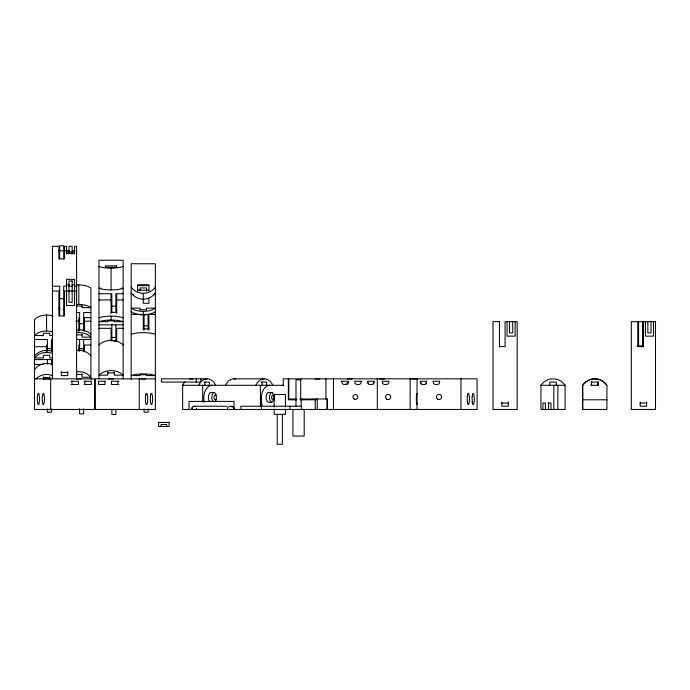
<?xml version="1.0" encoding="UTF-8"?>
<svg xmlns="http://www.w3.org/2000/svg" width="690" height="690" viewBox="0 0 690 690"><rect width="100%" height="100%" fill="white"/><g stroke="black" fill="none" stroke-linecap="round" stroke-linejoin="round"><path stroke-width="1.03" d="M368.348 383.778L367.641 381.26L374.084 381.26L373.376 383.778M420.986 383.778L420.279 381.26L426.722 381.26L426.015 383.778M42.297 396.543L42.944 393.662A5.865 1.164 -90 0 1 43.824 393.912L44.401 397.13A5.537 1.104 -90 0 1 44.358 401.442L43.703 404.314A5.865 1.164 -90 0 1 42.832 404.073L42.245 400.856M341.171 381.26L348.303 381.26L347.579 383.778L344.276 384.485A2.415 2.415 0 0 1 341.852 382.07L341.852 381.26M467.311 396.172L467.725 394.102A5.848 1.156 -90 0 1 468.864 394.102L469.278 396.172A5.546 1.095 -90 0 1 469.278 401.813L468.864 403.874A5.848 1.156 -90 0 1 467.725 403.874L467.311 401.813M472.193 396.172L472.607 394.102A5.848 1.156 -90 0 1 473.745 394.102L474.168 396.172A5.546 1.095 -90 0 1 474.168 401.813L473.745 403.874A5.848 1.156 -90 0 1 472.607 403.874L472.193 401.813M192.363 407.454L192.131 409.463M58.874 250.737L69.552 250.737M72.571 250.737L74.589 250.737M66.525 251.893L68.948 251.893M72.165 251.893L74.589 251.893M68.948 251.954L72.165 251.954M66.525 253.558L74.589 253.558M66.525 284.927L69.552 284.927M72.571 284.927L74.589 284.927M137.638 285.591L148.919 285.591M52.431 286.195L59.676 286.195L59.676 315.192M66.525 286.195L63.704 286.195L63.704 315.192M68.948 286.195L72.165 286.195M74.589 286.195L76.599 286.195M100.93 288.273L98.963 288.273A14.55 3.769 0 0 0 123.13 288.273L121.164 288.273M137.638 290.205L148.919 290.205M52.431 291.025L58.874 291.025L58.874 316.003L64.515 316.003L64.515 291.025L76.599 291.025M98.963 293.724L111.849 293.724L111.849 311.595M123.13 293.724L115.877 293.724L115.877 311.595M131.186 294.397L133.334 294.397M153.292 294.397L155.362 294.397M59.676 298.684L63.704 298.684M98.963 299.917L111.047 299.917M116.688 299.917L123.13 299.917M76.668 306.041L82.041 306.041M111.849 306.17L115.877 306.17M140.053 309.758L146.496 309.758M111.047 312.372L116.688 312.372M76.4 312.536L79.617 312.536L79.617 330.415M90.899 312.536L83.654 312.536L83.654 331.036M131.186 314.424L155.362 314.424M90.899 317.659L84.456 317.659L84.456 331.105M75.796 321.195L78.815 321.195M84.456 321.195L90.899 321.195M79.617 323.705L83.654 323.705M98.963 324.826L123.13 324.826M144.081 325.732L148.109 325.732M98.963 328.319L111.047 328.319L111.047 340.972M123.13 328.319L116.688 328.319L116.688 341.145M143.279 328.871L148.919 328.871M82.576 330.312L84.456 330.312M76.668 334.874L82.041 334.874M52.768 335.538L49.809 335.538L49.809 333.261L43.367 333.261L43.367 335.538L34.5 335.538A14.55 10.29 0 0 1 52.725 331.942M111.849 337.427L115.877 337.427M76.4 339.428L90.899 339.428M34.5 339.523L47.394 339.523L47.394 351.279M112.927 340.972L116.688 340.972M90.899 345.009L84.456 345.009L84.456 351.995M637.232 345.811L643.416 345.811M643.416 346.613L637.776 346.613L637.776 321.635M34.5 346.716L46.584 346.716M47.394 348.64L51.422 348.64M79.617 348.657L83.654 348.657M52.768 357.998L49.809 357.998L49.809 355.212L43.367 355.212L43.367 357.998L34.5 357.998A14.55 12.601 0 0 1 52.725 353.591M34.5 359.611L51.422 359.611L51.422 364.846M34.5 364.441L43.565 364.441M61.289 372.402L67.741 372.402M107.821 372.876L114.273 372.876M76.668 374.454L82.041 374.454M43.367 377.585L49.809 377.585M34.5 378.845L94.53 378.845L94.53 409.463L34.5 409.463L34.5 319.582A14.55 10.29 0 0 1 52.725 315.986M155.362 378.845L95.332 378.845L95.332 409.463L155.362 409.463L155.362 263.744L131.186 263.744L131.186 379.491M207.181 378.845L161.417 378.845L161.417 382.07L200.833 382.07L200.833 378.845M234.057 378.845L264.356 378.845M301.133 379.811L295.993 379.811L295.993 406.289M71.001 381.26L78.41 381.26L78.41 384.485L71.001 384.485M84.094 381.26L91.304 381.26L91.304 384.485L84.094 384.485M118.861 381.26L111.452 381.26L111.452 384.485L118.861 384.485M204.18 382.07L209.45 382.07L209.45 385.296M261.398 382.07L266.625 382.07L266.625 385.296M591.089 382.07L598.264 382.07M283.211 385.296L283.211 378.845L477.083 378.845L477.083 409.463L182.66 409.463L182.66 385.296L283.659 385.296M540.934 385.296L565.101 385.296L565.101 409.463L540.934 409.463L540.934 385.296A14.55 14.55 0 0 1 565.101 385.296M590.804 385.296L598.592 385.296M296.174 398.993L288.817 398.993L288.817 378.845M300.055 398.993L327.293 398.993L327.293 409.463M296.873 399.795L288.36 399.795L288.36 378.845M300.003 399.795L316.106 399.795M582.748 399.795L606.915 399.795M501.872 403.02L508.314 403.02M547.981 403.02L551 403.02L551 409.463M640.191 403.02L646.634 403.02M226.631 406.238L193.614 406.238A2.415 1.708 -90 0 0 191.906 408.661L191.906 409.463M233.927 409.463L233.22 406.953L229.908 406.238A2.415 2.415 0 0 0 227.493 408.661L227.493 409.463M653.482 321.635L653.482 336.142L645.426 336.142L645.426 321.635M651.067 321.635L651.067 332.916L647.85 332.916L647.85 321.635M646.634 402.115L646.634 406.238L640.191 406.238L640.191 402.115M643.416 321.635L643.416 347.096M642.606 321.635L642.606 345.811M638.578 321.635L638.578 345.811M598.058 382.07L598.058 385.296M597.902 382.07L597.902 385.296M591.606 382.07L591.606 385.296M591.459 382.07L591.459 385.296M582.748 409.463L582.748 385.296A14.55 14.55 0 0 1 606.915 385.296L606.915 409.463L582.593 409.463L582.593 385.296A14.55 14.55 0 0 1 606.769 385.296M557.848 385.296L557.848 409.463M556.244 385.296L556.244 382.07L549.792 382.07L549.792 385.296M553.82 385.296L553.82 409.463M548.585 403.02L548.585 409.463M545.359 409.463L545.359 403.02L542.944 403.02L542.944 409.463M515.163 321.635L515.163 336.142L507.107 336.142L507.107 321.635M512.748 321.635L512.748 332.916L509.522 332.916L509.522 321.635M508.314 402.115L508.314 406.238L501.872 406.238L501.872 402.115M460.972 378.845L460.972 409.463M417.053 378.845L417.053 409.463M410.136 378.845L410.136 409.463M377.309 378.845L377.309 409.463M333.46 378.845L333.46 409.463M327.112 398.993L327.112 409.463M325.93 378.845L325.93 398.993M317.279 398.906L317.279 409.463M315.227 398.993L315.227 409.463M304.195 409.463L304.195 436.054L292.922 436.054L292.922 409.463M301.625 409.463L301.625 406.238L240.87 406.238L240.87 409.463M301.133 398.872L301.133 406.289M300.702 378.845L300.702 398.993M290.016 406.238L290.016 409.463M285.436 407.022L285.436 394.559L274.154 394.559L274.154 407.022M285.436 409.101L285.436 414.302L274.154 414.302L274.154 409.101M282.365 414.302L282.365 444.274L277.225 444.274L277.225 414.302M262.079 382.07L262.079 385.296M261.829 403.02L261.829 406.238M261.467 409.463L261.484 397.38A12.084 8.573 -90 0 1 270.066 385.296M260.415 385.296L260.415 406.315M234.057 409.463L234.057 401.408L189.008 401.408L189.008 409.463M204.913 382.07L204.913 385.296M203.809 402.417L203.809 397.38A12.084 8.573 -90 0 1 212.391 385.296M202.67 385.296L202.67 401.753M196.685 408.661L196.685 409.463M196.452 408.661L196.452 409.463M196.296 378.845L196.296 382.07M166.687 426.463L166.687 424.454L161.046 424.454L161.046 426.463M148.919 291.042L148.919 284.763L137.638 284.763L137.638 291.042M148.919 298.192L148.919 303.264L143.279 303.264L143.279 293.319M148.919 314.148L148.919 329.889M148.109 314.424L148.109 329.941M148.109 409.032L148.109 412.18L144.081 412.18L144.081 409.032M146.496 291.042L146.496 287.928L140.053 287.928L140.053 291.042M146.496 309.896L146.496 308.145L155.362 308.145A14.55 7.279 0 0 1 131.186 308.145L140.053 308.145L140.053 309.896M144.081 314.424L144.081 329.941M143.279 311.371L143.279 329.889M139.251 378.845L139.251 409.463M123.13 378.801L123.13 260.225L98.963 260.225L98.963 378.801M117.895 381.26L117.895 384.485M116.688 294.501L116.688 313.381M115.877 324.826L115.877 341.567M115.877 409.196L115.877 414.474L111.849 414.474L111.849 409.196M114.273 372.031L114.273 375.162L123.13 375.162A14.55 10.29 0 0 0 98.963 375.162L107.821 375.162L107.821 372.031M111.849 324.826L111.849 340.567M111.047 268.151L111.047 289.938M111.047 294.501L111.047 313.381M111.047 316.149L111.047 320.039M90.899 379.388L90.899 288.11A14.55 7.279 0 0 0 76.452 284.987M84.861 381.26L84.861 384.485M83.654 339.428L83.654 351.184M83.654 408.687L83.654 413.888L79.617 413.888L79.617 408.687M82.041 305.558L82.041 307.654L90.899 307.654A14.55 7.279 0 0 0 76.452 304.523M82.041 334.305L82.041 337.151L90.899 337.151A14.55 10.29 0 0 0 76.452 332.727M82.041 374.04L82.041 377.24L90.899 377.24A14.55 12.601 0 0 0 76.452 371.832M79.617 339.428L79.617 351.184M78.815 284.892L78.815 304.428M78.815 317.659L78.815 332.589M78.815 345.009L78.815 351.046M76.599 378.845L76.599 246.313L74.589 246.313L74.589 253.963M72.165 253.903L72.165 246.313L68.948 246.313L68.948 253.903M71.967 381.26L71.967 384.485M67.741 371.599L67.741 375.627L61.289 375.627L61.289 371.599M66.525 253.963L66.525 246.313L64.515 246.313L64.515 258.802L58.874 258.802L58.874 246.313L52.431 246.313L52.431 378.845M63.704 259.138L63.704 245.726L59.676 245.726L59.676 259.138M52.224 345.103L52.224 352.09M51.422 339.523L51.422 351.279M51.422 408.946L51.422 412.18L47.394 412.18L47.394 408.946M50.681 378.845L50.681 409.463M49.809 376.68L49.809 379.664M47.394 359.611L47.394 364.277M46.584 315.028L46.584 330.976M46.584 345.103L46.584 352.418M43.367 376.68L43.367 379.664M467.389 401.813A5.546 1.095 -90 0 1 467.389 396.172M472.27 401.813A5.546 1.095 -90 0 1 472.27 396.172M426.722 382.07A2.415 2.415 0 0 1 424.307 384.485L422.694 384.485A2.415 2.415 0 0 1 420.279 382.07M374.084 382.07A2.415 2.415 0 0 1 371.669 384.485L370.056 384.485A2.415 2.415 0 0 1 367.641 382.07M348.303 382.07A2.415 2.415 0 0 1 345.888 384.485M417.165 393.541A5.848 1.156 -90 0 0 416.889 394.102L416.475 396.172A5.546 1.095 -90 0 0 416.475 401.813L416.889 403.874A5.848 1.156 -90 0 0 417.165 404.435M194.744 406.238A2.415 1.708 -90 0 1 195.598 406.565M231.521 406.238A2.415 2.415 0 0 1 233.945 408.661M271.472 402.261A5.641 4.002 -90 0 1 271.472 392.498M274.43 399.57A2.579 1.829 -90 0 1 271.644 397.457A2.579 1.829 -90 0 1 274.335 395.103M198.668 385.296A14.55 10.255 90 0 1 215.703 385.296M182.66 385.296A14.55 10.255 90 0 1 184.937 381.846M189.508 379.043A14.55 10.255 90 0 1 191.173 378.845A14.55 10.255 -90 0 1 192.838 379.043M216.324 399.846A2.579 1.829 -90 0 1 213.969 397.457A2.579 1.829 -90 0 1 216.212 394.87M225.535 385.296A14.55 10.255 90 0 1 235.721 379.043M255.835 385.296A14.55 10.255 -90 0 1 272.869 385.296M215.22 401.364A5.641 4.002 -90 0 0 214.392 392.498L210.39 392.498A5.641 4.002 -90 0 0 209.553 401.364M212.96 401.364A5.641 4.002 -90 0 1 213.797 392.498M379.569 379.043A14.55 14.55 0 0 1 384.304 379.043M411.801 379.043A14.55 14.55 0 0 1 416.536 379.043M347.337 379.043A14.55 14.55 0 0 1 352.072 379.043M315.114 379.043A14.55 14.55 0 0 1 319.841 379.043M64.515 309.491A14.55 12.601 0 0 1 62.928 309.413M59.84 308.818A14.55 12.601 0 0 1 58.374 308.309M123.13 266.478A14.55 3.769 0 0 1 98.963 266.478M98.963 317.823A14.55 3.769 0 0 1 123.13 317.823M98.963 344.966A14.55 10.29 0 0 1 123.13 344.966M76.452 329.88A14.55 10.29 0 0 1 90.899 334.305M34.5 355.988A14.55 12.601 0 0 1 52.725 351.581M34.5 369.65A14.55 14.059 0 0 1 52.725 364.734M35.975 378.905A14.55 14.059 0 0 1 52.725 375.783M44.22 379.043A14.55 14.55 0 0 1 48.956 379.043M76.452 379.043A14.55 14.55 0 0 1 81.179 379.043M76.452 350.477A14.55 12.601 0 0 1 90.899 355.893M108.675 379.043A14.55 14.55 0 0 1 113.41 379.043M140.907 379.043A14.55 14.55 0 0 1 145.642 379.043M155.362 292.931A14.55 14.059 0 0 1 131.186 292.931M155.362 287.092A14.55 14.059 0 0 1 131.186 287.092M155.362 311.639A14.55 7.279 0 0 1 131.186 311.639M131.186 334.322A14.55 3.769 0 0 1 155.362 334.322M42.331 400.856A5.537 1.104 -90 0 1 42.383 396.543M37.519 395.525L37.372 396.793A5.537 1.104 -90 0 0 37.364 401.106L37.976 404.185A5.865 1.164 -90 0 0 38.856 404.219L39.477 401.192A5.537 1.104 -90 0 0 39.485 396.871L38.873 393.8A5.865 1.164 -90 0 0 37.993 393.766L37.519 395.525M145.763 394.999L145.581 396.172A5.546 1.095 -90 0 0 145.581 401.813L146.004 403.874A5.848 1.156 -90 0 0 147.143 403.874L147.557 401.813A5.546 1.095 -90 0 0 147.557 396.172L147.143 394.102A5.848 1.156 -90 0 0 146.004 394.102L145.763 394.999M150.653 394.999L150.472 396.172A5.546 1.095 -90 0 0 150.549 401.813L150.886 403.874A5.848 1.156 -90 0 0 152.024 403.874L152.438 401.813A5.546 1.095 -90 0 0 152.438 396.172L152.024 394.102A5.848 1.156 -90 0 0 150.886 394.102L150.653 394.999M116.688 265.857L105.406 265.857L105.406 267.315L116.688 267.315L116.688 265.857M74.589 279.346L66.525 279.346L66.525 305.523L74.589 305.523L74.589 279.346M72.165 280.959L68.948 280.959L68.948 302.298L72.165 302.298L72.165 280.959M114.273 320.876L107.821 320.876L107.821 321.713L98.963 321.713A14.55 3.769 0 0 1 123.13 321.713L114.273 321.713L114.273 320.876M499.457 321.635L493.005 321.635L493.005 409.463L517.181 409.463L517.181 321.635L505.089 321.635L505.089 346.613L499.457 346.613L499.457 321.635M655.5 321.635L631.324 321.635L631.324 409.463L655.5 409.463L655.5 321.635M146.496 374.739L140.053 374.739L140.053 375.576L131.186 375.576A14.55 3.769 0 0 1 155.362 375.576L146.496 375.576L146.496 374.739M105.001 381.26L98.558 381.26L98.558 384.485L105.001 384.485L105.001 381.26M361.189 381.26L354.746 381.26L354.746 382.07A2.415 2.415 0 0 0 357.161 384.485L358.774 384.485A2.415 2.415 0 0 0 361.189 382.07L361.189 381.26M388.781 381.26L382.338 381.26L382.338 382.07A2.415 2.415 0 0 0 384.753 384.485L386.365 384.485A2.415 2.415 0 0 0 388.781 382.07L388.781 381.26M439.616 381.26L433.173 381.26L433.173 382.07A2.415 2.415 0 0 0 435.588 384.485L437.201 384.485A2.415 2.415 0 0 0 439.616 382.07L439.616 381.26M272.067 392.498L268.065 392.498A5.641 4.002 -90 0 0 268.065 402.261L272.067 402.261A5.641 4.002 -90 0 0 272.067 392.498M169.102 422.435L158.622 422.435L158.622 426.463L169.102 426.463L169.102 422.435M437.555 399.105A2.579 2.579 0 0 0 441.583 397.181A2.579 2.579 0 0 0 437.9 394.646A2.579 2.579 0 0 0 437.555 399.105M354.134 399.044A2.415 2.415 0 0 0 357.8 397.026A2.415 2.415 0 0 0 354.22 394.861A2.415 2.415 0 0 0 354.134 399.044M386.719 399.105A2.579 2.579 0 0 0 390.747 397.181A2.579 2.579 0 0 0 387.073 394.646A2.579 2.579 0 0 0 386.719 399.105"/></g></svg>
